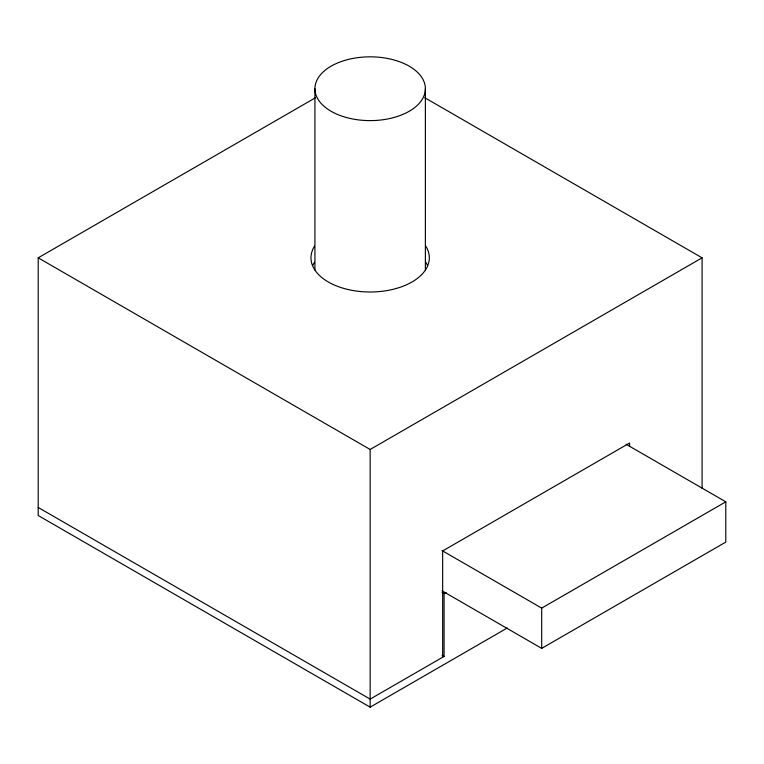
<?xml version="1.0" encoding="UTF-8"?>
<svg xmlns="http://www.w3.org/2000/svg" width="764" height="764" viewBox="0 0 764 764"><rect width="100%" height="100%" fill="white"/><g stroke="black" fill="none" stroke-linecap="round" stroke-linejoin="round"><path stroke-width="1.15" d="M507.248 627.998L370.148 707.158L38.2 515.509L38.2 257.831L315.503 97.725M38.2 257.831L370.148 449.48L702.087 257.831L702.087 488.435M442.098 592.482L444.065 593.618L446.119 592.434M444.065 593.618L444.065 656.429L370.148 699.108L38.2 507.458M442.012 550.558L541.695 608.115L725.8 501.824L725.8 542.087L541.695 648.378L442.012 590.82M424.784 97.725L702.087 257.831M626.117 444.266L725.8 501.824M442.069 655.273L444.065 656.429M629.565 446.568L629.565 443.034L442.671 550.939L442.671 657.231M541.695 608.115L541.695 648.378M425.376 88.729A55.228 31.887 0 0 1 342.53 116.338A55.228 31.887 0 0 1 342.53 61.11A55.228 31.887 0 0 1 425.376 88.729L425.376 270.055M370.148 449.48L370.148 707.158M314.921 88.729L314.921 270.055M425.758 246.151A59.172 34.16 0 0 1 370.148 291.991A59.172 34.16 0 0 1 314.539 246.151M312.992 265.098A59.172 34.16 0 0 1 314.539 262.262M425.758 262.262A59.172 34.16 0 0 1 427.305 265.098"/></g></svg>
